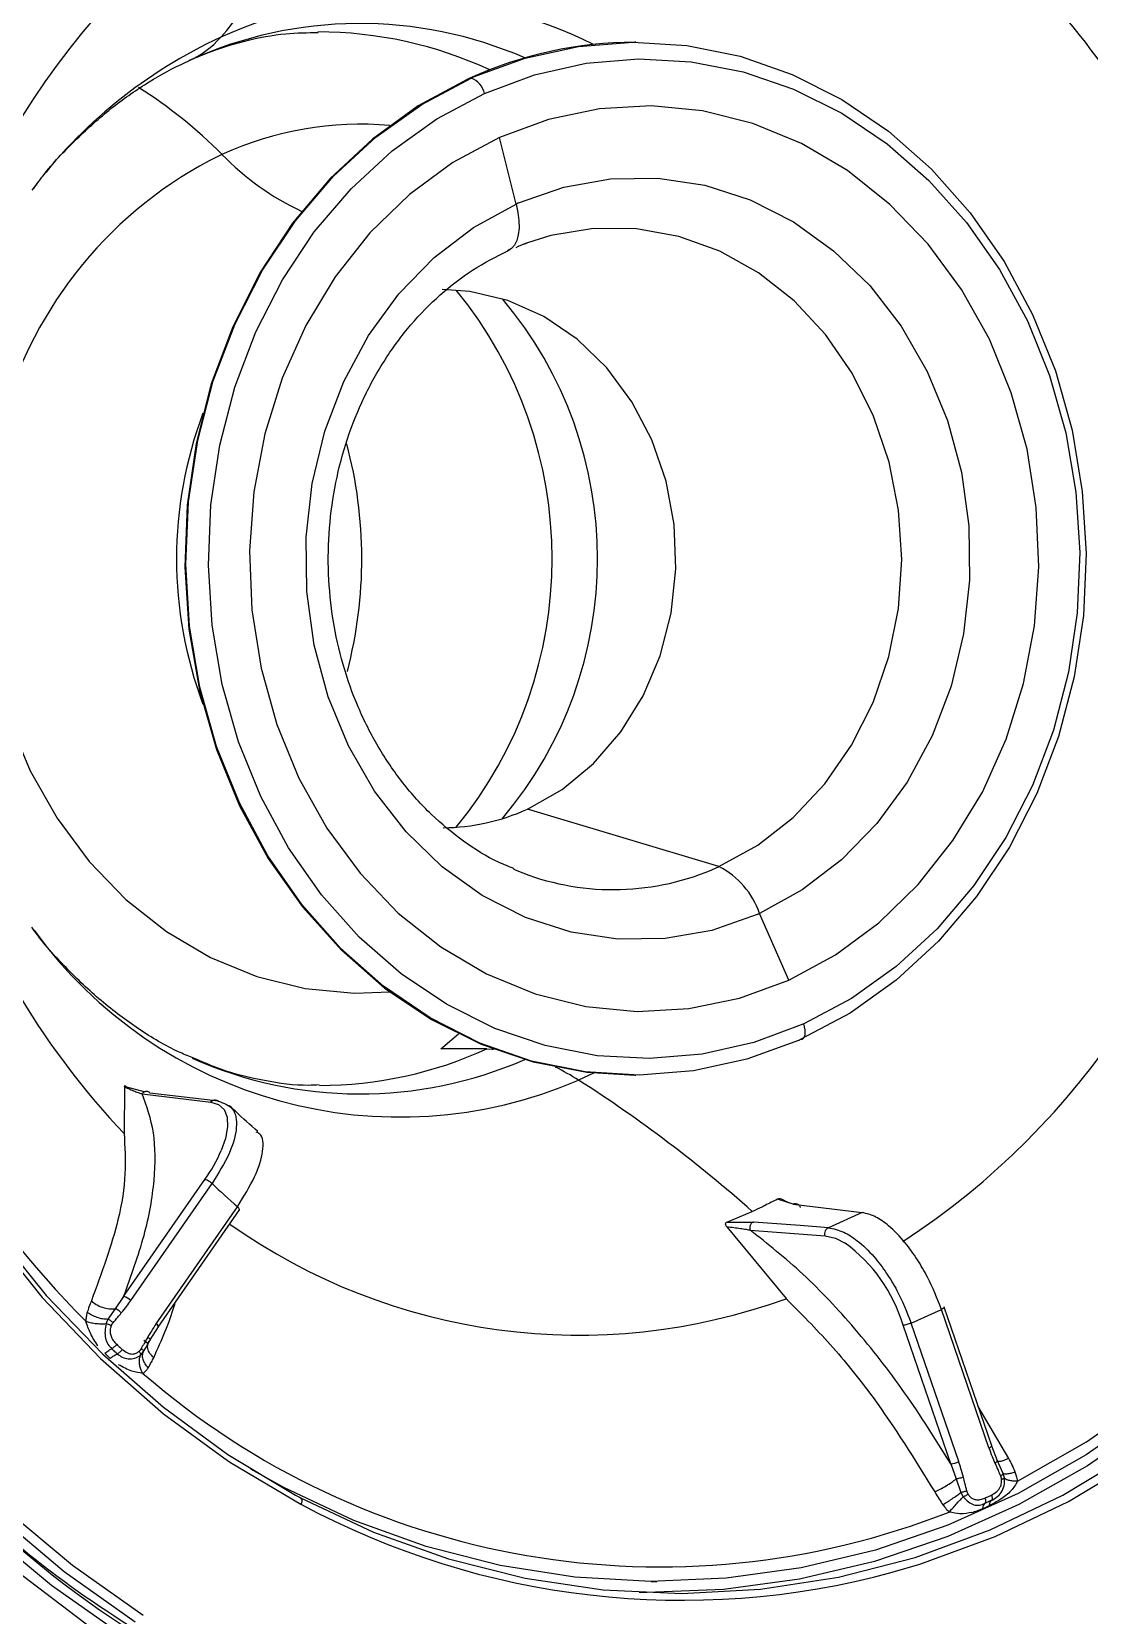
# Model space of a CAD drawing. Extents: x 939 to 1039, y 781 to 934.
# Drawn here: x 968.576 to 970.591, y 824.452 to 827.47 of the extents above; entities that cross this region are included whole.
import ezdxf

# ---------------------------------------------------------------- set-up
doc = ezdxf.new("R2010")
doc.units = 0
doc.header["$MEASUREMENT"] = 0
doc.layers.add('1', color=4, linetype='Continuous')

# ---------------------------------------------------------------- blocks, each defined once
blk = doc.blocks.new('Envoy')
at = {"layer": '1', "color": 3, "linetype": 'Continuous', "lineweight": 25}
for p, q in [((31.0736, 28.2753), (31.0715, 28.2753)), ((30.7593, 28.2069), (30.7572, 28.2069)), ((30.8453, 27.967), (30.8135, 28.0941)), ((30.8669, 27.8932), (30.8579, 27.8899)), ((31.2317, 26.7043), (30.8666, 26.8139)), ((30.8403, 26.6993), (30.8579, 26.6923)), ((29.9263, 26.5831), (29.9219, 26.5889)), ((31.3647, 26.4881), (31.3093, 26.6151)), ((30.7895, 26.357), (30.7016, 26.357)), ((30.9929, 26.311), (30.9642, 26.2974)), ((31.0715, 26.3068), (31.0736, 26.3068)), ((30.0985, 26.2845), (30.0979, 26.1955)), ((30.1025, 26.2844), (30.1379, 26.2753)), ((30.1324, 26.2713), (30.2632, 26.2555)), ((30.2781, 26.2571), (30.1473, 26.2729)), ((30.0972, 25.8848), (30.2519, 26.1079)), ((30.1109, 25.8775), (30.2656, 26.1005)), ((30.1592, 25.8333), (30.3139, 26.0563)), ((30.1631, 25.8266), (30.3183, 26.0502)), ((31.2465, 26.0267), (31.2953, 26.0472)), ((31.3733, 26.0612), (31.3431, 26.0703)), ((31.3666, 26.0632), (31.3566, 26.0674)), ((31.3733, 26.0612), (31.5049, 26.0452)), ((31.5049, 26.0452), (31.4405, 26.0162)), ((31.2465, 26.0267), (31.2702, 26.0269)), ((31.2469, 26.0179), (31.3596, 25.881)), ((31.2702, 26.0269), (31.2974, 26.027)), ((31.3866, 26.0203), (31.2974, 26.027)), ((31.4405, 26.0162), (31.3866, 26.0203)), ((31.2911, 26.0116), (31.4342, 26.0007)), ((30.0972, 25.8848), (30.0812, 25.8617)), ((31.7517, 25.6003), (31.661, 25.8645)), ((30.0812, 25.8617), (30.0673, 25.8421)), ((31.5982, 25.8346), (31.6557, 25.8606)), ((31.6888, 25.5705), (31.5982, 25.8346)), ((31.7463, 25.5965), (31.6557, 25.8606)), ((30.1476, 25.8024), (30.1633, 25.8272)), ((31.6736, 25.5662), (31.5829, 25.8303)), ((30.1295, 25.7734), (30.1351, 25.7802)), ((30.1351, 25.7802), (30.1393, 25.7875)), ((30.1433, 25.7953), (30.1358, 25.8013)), ((30.1393, 25.7875), (30.1472, 25.8014)), ((30.134, 25.7386), (30.1308, 25.7449)), ((31.7842, 25.5765), (31.7259, 25.6755)), ((31.7627, 25.5717), (31.7517, 25.6)), ((31.6736, 25.5662), (31.6837, 25.5374)), ((31.7733, 25.548), (31.7622, 25.5729)), ((31.6837, 25.5374), (31.6926, 25.5115)), ((31.7759, 25.5389), (31.7733, 25.548)), ((31.7757, 25.5467), (31.7733, 25.548)), ((31.7754, 25.5468), (31.7741, 25.5457)), ((31.6926, 25.5115), (31.6974, 25.5034)), ((31.1023, 25.3423), (31.1133, 25.3423))]:
    blk.add_line(p, q, dxfattribs=at)
at = {"layer": '1', "color": 3, "linetype": 'Continuous', "lineweight": 25, "flags": 128}
for points in [[(29.7034, 28.3445), (29.6308, 28.1997), (29.5693, 28.0483), (29.5191, 27.8915), (29.4807, 27.7303), (29.4543, 27.5661), (29.4401, 27.3998), (29.4382, 27.2328), (29.4487, 27.0662), (29.4714, 26.9012), (29.5062, 26.739), (29.5529, 26.5807), (29.6111, 26.4276), (29.6803, 26.2807), (29.7602, 26.141), (29.8501, 26.0095), (29.9493, 25.8873), (30.0572, 25.7751), (30.173, 25.6739), (30.2959, 25.5842), (30.4249, 25.5068)], [(32.0591, 25.649), (31.9343, 25.5626), (31.8036, 25.4887), (31.6678, 25.4277), (31.5281, 25.3802), (31.3853, 25.3464), (31.2405, 25.3267), (31.0948, 25.3211), (31.0799, 25.3213)], [(29.2251, 28.2821), (29.1646, 28.1134), (29.1155, 27.94), (29.0781, 27.7627), (29.0527, 27.5827), (29.0393, 27.401), (29.038, 27.2186), (29.0489, 27.0367), (29.0719, 26.8562), (29.1069, 26.6783), (29.1536, 26.504), (29.2118, 26.3343), (29.2811, 26.1702), (29.3611, 26.0126), (29.4514, 25.8625), (29.5515, 25.7208), (29.6607, 25.5882), (29.7784, 25.4657), (29.9039, 25.3538), (30.0366, 25.2532)], [(30.1191, 25.2647), (29.9837, 25.3606), (29.8554, 25.4684), (29.7348, 25.5874), (29.6227, 25.7169), (29.5198, 25.8561), (29.4268, 26.004), (29.3441, 26.1599), (29.2723, 26.3227), (29.2118, 26.4915), (29.1631, 26.6652), (29.1263, 26.8428), (29.1018, 27.0231), (29.0897, 27.205), (29.0901, 27.3875), (29.1029, 27.5693), (29.1281, 27.7495), (29.1655, 27.9269), (29.2149, 28.1003), (29.276, 28.2688)], [(30.1341, 25.2769), (29.9996, 25.3723), (29.8721, 25.4794), (29.7522, 25.5977), (29.6408, 25.7264), (29.5386, 25.8647), (29.446, 26.0118), (29.3638, 26.1668), (29.2925, 26.3286), (29.2324, 26.4964), (29.1839, 26.669), (29.1474, 26.8455), (29.1231, 27.0247), (29.1111, 27.2055), (29.1114, 27.3869), (29.1241, 27.5677), (29.1492, 27.7468), (29.1864, 27.9231), (29.2355, 28.0955), (29.2962, 28.2629)], [(30.7641, 28.2091), (30.8626, 28.2451), (30.9642, 28.2673), (31.0674, 28.2753), (31.1707, 28.269), (31.2725, 28.2485), (31.3715, 28.2141), (31.4661, 28.1663), (31.5551, 28.1058), (31.637, 28.0334), (31.7108, 27.9503), (31.7753, 27.8576), (31.8296, 27.7566), (31.8729, 27.6489), (31.9047, 27.536), (31.9243, 27.4195), (31.9316, 27.3012), (31.9264, 27.1827), (31.9089, 27.0658), (31.8792, 26.9522), (31.8378, 26.8435), (31.7853, 26.7413), (31.7225, 26.6471), (31.6502, 26.5622), (31.5696, 26.4879), (31.4817, 26.4253), (31.388, 26.3753)], [(30.7848, 28.1776), (30.8802, 28.2132), (30.9786, 28.2354), (31.0786, 28.2438), (31.1788, 28.2383), (31.2777, 28.219), (31.3738, 28.1861), (31.4658, 28.1402), (31.5522, 28.0819), (31.632, 28.0121), (31.7038, 27.9318), (31.7666, 27.8421), (31.8196, 27.7444), (31.8619, 27.6401), (31.8929, 27.5307), (31.9122, 27.4178), (31.9196, 27.3031), (31.9148, 27.1882), (31.8979, 27.0747), (31.8693, 26.9645), (31.8293, 26.859), (31.7785, 26.7598), (31.7176, 26.6683), (31.6476, 26.586), (31.5694, 26.5139), (31.4843, 26.4531), (31.3933, 26.4046)], [(30.1607, 25.1987), (30.0968, 25.2379), (29.9597, 25.3342), (29.8295, 25.4424), (29.7071, 25.562), (29.5933, 25.6923), (29.4888, 25.8324), (29.3941, 25.9814), (29.3099, 26.1385), (29.2366, 26.3027), (29.1748, 26.473), (29.1249, 26.6483), (29.087, 26.8275), (29.0616, 27.0096), (29.0486, 27.1934), (29.0482, 27.3779), (29.0604, 27.5618), (29.0852, 27.744), (29.1223, 27.9234), (29.1716, 28.099), (29.2057, 28.199)], [(30.7522, 28.2046), (30.6587, 28.1539), (30.5712, 28.0907), (30.491, 28.0158), (30.4192, 27.9305), (30.3569, 27.8358), (30.305, 27.7332), (30.2642, 27.6242), (30.2351, 27.5104), (30.2182, 27.3934), (30.2136, 27.2749), (30.2216, 27.1566), (30.2419, 27.0403), (30.2742, 26.9276), (30.3181, 26.8202), (30.3729, 26.7197), (30.4379, 26.6274), (30.5121, 26.5448), (30.5944, 26.473), (30.6837, 26.4131), (30.7786, 26.366), (30.8777, 26.3323), (30.9797, 26.3125), (31.0715, 26.3068)], [(31.3832, 26.3731), (31.2847, 26.3371), (31.1831, 26.3149), (31.0799, 26.3069), (30.9766, 26.3132), (30.8748, 26.3337), (30.7758, 26.3681), (30.6812, 26.4159), (30.5922, 26.4764), (30.5103, 26.5487), (30.4365, 26.6319), (30.372, 26.7246), (30.3177, 26.8256), (30.2744, 26.9333), (30.2426, 27.0462), (30.223, 27.1626), (30.2157, 27.281), (30.2209, 27.3995), (30.2384, 27.5164), (30.2681, 27.63), (30.3095, 27.7387), (30.362, 27.8409), (30.4248, 27.9351), (30.4971, 28.02), (30.5777, 28.0943), (30.6656, 28.1569), (30.7593, 28.2069)], [(31.3933, 26.4046), (31.298, 26.369), (31.1996, 26.3468), (31.0995, 26.3384), (30.9994, 26.3439), (30.9005, 26.3632), (30.8044, 26.3961), (30.7124, 26.442), (30.6259, 26.5002), (30.5462, 26.5701), (30.4744, 26.6504), (30.4115, 26.74), (30.3586, 26.8377), (30.3163, 26.9421), (30.2852, 27.0515), (30.2659, 27.1644), (30.2586, 27.2791), (30.2634, 27.394), (30.2802, 27.5074), (30.3089, 27.6177), (30.3489, 27.7232), (30.3997, 27.8224), (30.4605, 27.9139), (30.5305, 27.9962), (30.6087, 28.0683), (30.6939, 28.1291), (30.7848, 28.1776)], [(31.3647, 26.4881), (31.4537, 26.5363), (31.5364, 26.5973), (31.6115, 26.6702), (31.6777, 26.7538), (31.7338, 26.8465), (31.7789, 26.9469), (31.8122, 27.0531), (31.8331, 27.1634), (31.8412, 27.2759), (31.8365, 27.3886), (31.819, 27.4997), (31.789, 27.6072), (31.7471, 27.7093), (31.6939, 27.8043), (31.6303, 27.8904), (31.5575, 27.9664), (31.4766, 28.0307), (31.3892, 28.0824), (31.2965, 28.1206), (31.2004, 28.1445), (31.1023, 28.1539), (31.004, 28.1485), (30.9072, 28.1284), (30.8135, 28.0941)], [(29.5871, 28.1142), (29.5341, 27.9648), (29.4891, 27.7995), (29.4568, 27.6303), (29.4375, 27.4585), (29.4314, 27.2854), (29.4384, 27.1124), (29.4585, 26.9408), (29.4916, 26.7718), (29.5374, 26.6068), (29.5956, 26.447), (29.6657, 26.2936), (29.7472, 26.1478), (29.8394, 26.0107), (29.9417, 25.8833), (30.0533, 25.7667), (30.1734, 25.6616), (30.2879, 25.5777)], [(30.8135, 28.0941), (30.7245, 28.0459), (30.6417, 27.9849), (30.5666, 27.912), (30.5004, 27.8284), (30.4443, 27.7357), (30.3993, 27.6353), (30.366, 27.5291), (30.3451, 27.4188), (30.3369, 27.3063), (30.3416, 27.1936), (30.3591, 27.0825), (30.3891, 26.975), (30.4311, 26.8729), (30.4843, 26.7779), (30.5479, 26.6917), (30.6207, 26.6158), (30.7015, 26.5515), (30.789, 26.4998), (30.8816, 26.4616), (30.9778, 26.4376), (31.0758, 26.4283), (31.1741, 26.4337), (31.2709, 26.4537), (31.3647, 26.4881)], [(30.8499, 27.9691), (30.9361, 27.9993), (31.0252, 28.0151), (31.1153, 28.0162), (31.2047, 28.0027), (31.2914, 27.9747), (31.3739, 27.933), (31.4503, 27.8781), (31.5192, 27.8115), (31.5791, 27.7342), (31.6288, 27.648), (31.6674, 27.5546), (31.6941, 27.4558), (31.7082, 27.3537), (31.7096, 27.2503), (31.6981, 27.1478), (31.6741, 27.0481), (31.638, 26.9534), (31.5905, 26.8655), (31.5326, 26.7862), (31.4655, 26.7172), (31.3906, 26.6598), (31.3093, 26.6151)], [(31.3047, 26.6131), (31.2184, 26.5829), (31.1294, 26.5671), (31.0393, 26.566), (30.9499, 26.5795), (30.8631, 26.6074), (30.7807, 26.6492), (30.7043, 26.704), (30.6354, 26.7707), (30.5755, 26.848), (30.5257, 26.9342), (30.4871, 27.0276), (30.4605, 27.1264), (30.4464, 27.2285), (30.445, 27.3319), (30.4565, 27.4344), (30.4805, 27.5341), (30.5166, 27.6288), (30.5641, 27.7167), (30.6219, 27.796), (30.689, 27.865), (30.764, 27.9224), (30.8453, 27.967)], [(30.8453, 27.967), (30.8487, 27.9508), (30.8505, 27.9354), (30.8507, 27.9211), (30.8493, 27.9084), (30.8464, 27.8975), (30.8419, 27.8886), (30.8361, 27.8821), (30.8289, 27.8779)], [(31.2317, 26.7043), (31.3056, 26.7452), (31.3732, 26.7982), (31.4333, 26.8621), (31.4844, 26.9356), (31.5255, 27.017), (31.5555, 27.1045), (31.5738, 27.1961), (31.5801, 27.2899), (31.5741, 27.3837), (31.5561, 27.4754), (31.5264, 27.563), (31.4856, 27.6446), (31.4347, 27.7183), (31.3749, 27.7825), (31.3074, 27.8358), (31.2337, 27.877), (31.1555, 27.9052), (31.0745, 27.9197), (30.9926, 27.9203), (30.9114, 27.9068), (30.8669, 27.8932)], [(30.8666, 26.8139), (30.9329, 26.8514), (30.9928, 26.9008), (31.0449, 26.9609), (31.0876, 27.0299), (31.1198, 27.1061), (31.1407, 27.1874), (31.1496, 27.2715), (31.1463, 27.3561), (31.1309, 27.4389), (31.1039, 27.5177), (31.0659, 27.5903), (31.018, 27.6548), (30.9615, 27.7093), (30.898, 27.7525), (30.8291, 27.783), (30.7568, 27.8002), (30.704, 27.8039)], [(29.8397, 27.4444), (29.8346, 27.4092), (29.8273, 27.3015), (29.8323, 27.1936), (29.8494, 27.0874), (29.8785, 26.9847), (29.919, 26.8871), (29.9702, 26.7964), (30.0313, 26.7142), (30.1011, 26.6418), (30.1786, 26.5804), (30.2625, 26.5311), (30.3511, 26.4948), (30.4432, 26.472), (30.5371, 26.4632), (30.6044, 26.4655)], [(32.7896, 26.9744), (32.7715, 26.8672), (32.7342, 26.7074), (32.6852, 26.5518), (32.6249, 26.4016), (32.5537, 26.2577), (32.4721, 26.1213), (32.3807, 25.9933), (32.2802, 25.8747), (32.1713, 25.7663), (32.0547, 25.6689), (31.9314, 25.5831), (31.8022, 25.5097), (31.668, 25.4491), (31.5299, 25.4018), (31.3887, 25.368), (31.2455, 25.3482), (31.1014, 25.3423), (30.9574, 25.3505), (30.8145, 25.3727), (30.6738, 25.4086), (30.5362, 25.4582), (30.4027, 25.5209), (30.3397, 25.5561)], [(31.8009, 25.5332), (31.9323, 25.608), (32.0575, 25.6957), (32.1755, 25.7956), (32.2855, 25.907), (32.3865, 26.029), (32.4779, 26.1606), (32.5589, 26.3009), (32.6289, 26.4488), (32.6873, 26.6031), (32.7338, 26.7628), (32.7679, 26.9264)], [(30.4344, 25.5017), (30.5731, 25.4363), (30.7162, 25.3851), (30.8627, 25.3483), (31.0114, 25.3264), (31.1612, 25.3193), (31.311, 25.3273), (31.4596, 25.3503), (31.6059, 25.388), (31.7488, 25.4402), (31.8872, 25.5065), (32.02, 25.5863), (32.1462, 25.6792), (32.2649, 25.7843), (32.3752, 25.9008), (32.4762, 26.028), (32.5671, 26.1648), (32.6473, 26.3101), (32.7162, 26.4629)], [(31.5619, 25.3596), (31.6146, 25.375), (31.7585, 25.4275), (31.8978, 25.4943), (32.0315, 25.5747), (32.1586, 25.6681), (32.2781, 25.774), (32.3892, 25.8913), (32.4908, 26.0194), (32.5824, 26.1571), (32.6632, 26.3034), (32.7325, 26.4573)], [(30.7016, 26.357), (30.7058, 26.36), (30.7353, 26.3856)], [(31.388, 26.3753), (31.3908, 26.3758), (31.3931, 26.3775), (31.3948, 26.3802), (31.3959, 26.3839), (31.3963, 26.3883), (31.396, 26.3934), (31.395, 26.3989), (31.3933, 26.4046)], [(30.7895, 26.357), (30.7995, 26.3567), (30.8023, 26.3566)], [(30.2632, 26.2555), (30.278, 26.2509), (30.2885, 26.2412), (30.2944, 26.2269), (30.2953, 26.2084), (30.2912, 26.1865), (30.2832, 26.1635)], [(31.4342, 26.0008), (31.4536, 25.9963), (31.4722, 25.987)], [(30.2879, 25.5777), (30.3009, 25.569), (30.4351, 25.4895)]]:
    blk.add_lwpolyline(points, dxfattribs=at)
at = {"layer": '1', "color": 3, "linetype": 'Continuous', "lineweight": 25}
for centre, radius, start, end in [((31.146, 27.3648), 1.4611, 119.8788, 170.4186), ((29.5634, 28.9176), 0.9577, 318.6381, 335.3411), ((30.6233, 27.5347), 0.824, 63.3555, 114.4591), ((30.7366, 27.3506), 1.5098, 18.6545, 41.3164), ((30.5476, 27.5252), 0.7858, 66.4393, 114.4897), ((30.68, 27.4245), 0.9478, 114.8172, 143.109), ((30.1483, 28.4031), 0.1787, 294.3154, 318.5201), ((30.467, 27.5149), 0.7801, 65.1475, 89.9623), ((31.0725, 27.5147), 0.7607, 90.0745, 114.4885), ((29.6237, 27.4016), 0.9341, 44.9604, 57.4931), ((31.072, 27.5096), 0.7651, 114.2965, 114.7118), ((31.0652, 27.5305), 0.7423, 113.9246, 114.3303), ((30.7459, 28.1695), 0.0397, 11.7603, 70.2732), ((30.5493, 27.4813), 0.6378, 85.0432, 114.5187), ((30.6363, 27.3433), 0.7999, 116.5133, 164.5138), ((30.5727, 27.4239), 0.6997, 114.3154, 114.8013), ((30.6589, 28.425), 0.5217, 224.1573, 244.7722), ((31.0809, 27.4455), 0.5723, 113.7993, 114.3063), ((31.022, 27.451), 0.4685, 113.7993, 114.3369), ((30.1052, 27.2911), 0.8086, 320.7317, 39.2683), ((30.2331, 27.2911), 0.7672, 319.804, 40.196), ((30.9881, 27.2911), 0.7901, 159.4586, 200.5414), ((29.6999, 27.2911), 0.8512, 345.3918, 14.8822), ((30.7803, 27.2186), 1.4672, 303.1396, 350.4853), ((30.7024, 27.1745), 0.3962, 270.583, 294.4933), ((31.1888, 27.2284), 1.5023, 198.6229, 223.4386), ((31.0304, 27.1455), 0.485, 249.1593, 294.006), ((31, 27.218), 0.5635, 293.8306, 294.2776), ((31.1603, 26.5639), 0.1575, 18.9909, 63.0445), ((31.0303, 27.2335), 0.6784, 293.8511, 294.2788), ((31.4038, 27.2057), 1.942, 198.5848, 224.7652), ((30.6234, 27.0875), 0.8604, 215.8904, 293.337), ((30.4679, 27.0631), 0.7759, 270.1761, 294.4885), ((31.0678, 27.0842), 0.7778, 293.9169, 294.3041), ((30.5476, 27.0569), 0.7857, 245.9674, 293.5608), ((30.6991, 25.8789), 0.4954, 57.6482, 63.4959), ((29.5475, 24.0785), 2.6326, 48.4029, 57.4435), ((30.0084, 26.2814), 0.299, 324.5243, 336.7801), ((31.2365, 27.1142), 1.4036, 226.2333, 228.907), ((30.9654, 26.9645), 1.153, 234.7241, 289.9913), ((31.2918, 25.7421), 0.3042, 16.856, 53.6292), ((30.0917, 25.8581), 0.0273, 45.2115, 78.3148), ((30.1575, 25.8279), 0.00562, 343.1879, 72.472), ((31.1858, 26.9976), 1.6598, 227.3439, 227.8415), ((31.1201, 26.873), 1.5031, 229.0002, 291.4917), ((31.7446, 25.6046), 0.00831, 282.0173, 328.8949), ((31.6682, 25.6142), 0.0483, 276.4553, 295.286), ((31.3216, 27.1708), 1.8902, 241.6824, 242.0074), ((30.4295, 25.4953), 0.00804, 313.5672, 52.8618), ((31.1612, 26.8363), 1.5301, 241.6689, 285.1824), ((31.1301, 26.8362), 1.4838, 294.0359, 294.5726), ((31.0979, 26.7964), 1.8359, 228.2393, 283.4704), ((31.1747, 26.9256), 2.2717, 224.8446, 241.8685)]:
    blk.add_arc(centre, radius, start, end, dxfattribs=at)
for points, knots in [([(30.1297, 24.9435), (30.042, 24.9948), (29.8665, 25.0973), (29.6284, 25.2995), (29.4139, 25.5328), (29.2281, 25.7971), (29.0739, 26.0866), (28.954, 26.3968), (28.8704, 26.7224), (28.8246, 27.0576), (28.8172, 27.3969), (28.8491, 27.7341), (28.9166, 28.065), (28.9925, 28.2734), (29.0304, 28.3777)], [0, 0, 0, 0, 0.083333, 0.166667, 0.25, 0.333334, 0.416667, 0.5, 0.583333, 0.666667, 0.75, 0.833333, 0.916667, 1, 1, 1, 1]), ([(30.2228, 28.2407), (30.2323, 28.2448), (30.2675, 28.2601), (30.329, 28.2792), (30.401, 28.2932), (30.4474, 28.2937), (30.4679, 28.2939)], [0, 0, 0, 0, 0.1164647, 0.4277754, 0.7480342, 1, 1, 1, 1]), ([(29.9258, 27.9969), (29.9317, 28.005), (29.9562, 28.0387), (30.0043, 28.0891), (30.0689, 28.1476), (30.137, 28.196), (30.1887, 28.2249), (30.2174, 28.2382), (30.2228, 28.2407)], [0, 0, 0, 0, 0.068052, 0.282493, 0.500318, 0.722858, 0.947885, 1, 1, 1, 1]), ([(29.2223, 28.1921), (29.1924, 28.1014), (29.1327, 27.92), (29.0814, 27.6342), (29.0593, 27.3442), (29.0695, 27.053), (29.1111, 26.7656), (29.1836, 26.4864), (29.2859, 26.2197), (29.4163, 25.9697), (29.5728, 25.7402), (29.7532, 25.5354), (29.9535, 25.3556), (30.1014, 25.2617), (30.1754, 25.2147)], [0, 0, 0, 0, 0.083334, 0.166667, 0.25, 0.333333, 0.416667, 0.5, 0.583333, 0.666667, 0.75, 0.833333, 0.916666, 1, 1, 1, 1]), ([(30.845, 27.8844), (30.8512, 27.8873), (30.8582, 27.8906), (30.8656, 27.8926), (30.8665, 27.8928)], [0, 0, 0, 0, 0.874109, 1, 1, 1, 1]), ([(30.8416, 26.7004), (30.8316, 26.7043), (30.798, 26.7172), (30.7444, 26.7514), (30.6828, 26.802), (30.6281, 26.8627), (30.5811, 26.9316), (30.5428, 27.0075), (30.5138, 27.0889), (30.4948, 27.1742), (30.4861, 27.2617), (30.4878, 27.3498), (30.5, 27.4366), (30.5222, 27.5204), (30.5541, 27.5997), (30.5949, 27.6728), (30.6437, 27.7385), (30.6997, 27.7954), (30.7619, 27.8438), (30.8073, 27.8668), (30.8304, 27.8785)], [0, 0, 0, 0, 0.024914, 0.083668, 0.141957, 0.199823, 0.257349, 0.314628, 0.371734, 0.428723, 0.485633, 0.542488, 0.599305, 0.656099, 0.712891, 0.769716, 0.826627, 0.883697, 0.941025, 1, 1, 1, 1]), ([(30.2275, 26.3408), (30.219, 26.3441), (30.185, 26.3576), (30.1267, 26.393), (30.0545, 26.446), (29.9877, 26.5102), (29.945, 26.5565), (29.926, 26.5835), (29.9259, 26.5836)], [0, 0, 0, 0, 0.0810992, 0.3241105, 0.5565339, 0.7808841, 0.99936, 1, 1, 1, 1]), ([(30.4699, 26.2882), (30.4632, 26.2879), (30.4286, 26.2861), (30.3663, 26.2953), (30.2921, 26.3123), (30.2458, 26.3327), (30.2275, 26.3408)], [0, 0, 0, 0, 0.08359, 0.431474, 0.775143, 1, 1, 1, 1]), ([(30.1025, 26.2844), (30.1021, 26.2847), (30.1014, 26.2854), (30.1005, 26.2861), (30.0998, 26.2865), (30.0989, 26.2867), (30.0984, 26.2862), (30.0984, 26.2851), (30.0985, 26.2845)], [0, 0, 0, 0, 0.102324, 0.201446, 0.30497, 0.419805, 0.68017, 1, 1, 1, 1]), ([(30.0972, 25.8848), (30.1115, 25.9244), (30.1402, 26.0036), (30.158, 26.1084), (30.1582, 26.2008), (30.141, 26.2478), (30.1324, 26.2713)], [0, 0, 0, 0, 0.249992, 0.5, 0.75001, 1, 1, 1, 1]), ([(30.0985, 26.2845), (30.1053, 26.2815), (30.1152, 26.2773), (30.1251, 26.2737), (30.1292, 26.2723), (30.131, 26.2718), (30.1318, 26.2715), (30.1321, 26.2714), (30.1323, 26.2714), (30.1323, 26.2713), (30.1324, 26.2713), (30.1324, 26.2713), (30.1324, 26.2713)], [0, 0, 0, 0, 0.560595, 0.806875, 0.915087, 0.962657, 0.98357, 0.992783, 0.996823, 0.998578, 0.999365, 1, 1, 1, 1]), ([(30.1473, 26.2729), (30.1467, 26.2734), (30.1457, 26.2744), (30.1438, 26.2753), (30.1417, 26.2758), (30.1396, 26.2758), (30.1376, 26.2753), (30.1356, 26.2744), (30.1338, 26.2731), (30.1329, 26.2719), (30.1324, 26.2713)], [0, 0, 0, 0, 0.12498, 0.249974, 0.374987, 0.500006, 0.624926, 0.749981, 0.874922, 1, 1, 1, 1]), ([(30.2632, 26.2555), (30.2642, 26.2566), (30.2663, 26.2588), (30.2704, 26.2601), (30.2747, 26.2597), (30.2769, 26.258), (30.2781, 26.2571)], [0, 0, 0, 0, 0.250012, 0.499977, 0.74999, 1, 1, 1, 1]), ([(30.2781, 26.2571), (30.2884, 26.2536), (30.309, 26.2464), (30.3151, 26.2096), (30.3021, 26.1591), (30.2777, 26.1201), (30.2656, 26.1005)], [0, 0, 0, 0, 0.249606, 0.500024, 0.750009, 1, 1, 1, 1]), ([(30.3531, 26.1993), (30.3386, 26.2121), (30.3204, 26.2281), (30.3028, 26.2451), (30.2991, 26.2486)], [0, 0, 0, 0, 0.793439, 1, 1, 1, 1]), ([(33.1234, 26.2045), (33.0787, 26.1039), (32.9893, 25.9026), (32.813, 25.6294), (32.6096, 25.3833), (32.3793, 25.1703), (32.1269, 24.9934), (31.8564, 24.8558), (31.5727, 24.7599), (31.2805, 24.7074), (30.9847, 24.6989), (30.6908, 24.7354), (30.4023, 24.8129), (30.2206, 24.8999), (30.1297, 24.9435)], [0, 0, 0, 0, 0.083333, 0.166667, 0.25, 0.333333, 0.416667, 0.5, 0.583333, 0.666667, 0.75, 0.833333, 0.916667, 1, 1, 1, 1]), ([(30.3139, 26.0563), (30.3262, 26.0759), (30.3507, 26.115), (30.3642, 26.1633), (30.3635, 26.1927), (30.3523, 26.1973), (30.3499, 26.1983)], [0, 0, 0, 0, 0.3044484, 0.6099224, 0.9154109, 1, 1, 1, 1]), ([(30.0979, 26.1955), (30.0995, 26.1706), (30.1027, 26.121), (30.087, 26.0164), (30.0551, 25.9298), (30.0357, 25.8769)], [0, 0, 0, 0, 0.280162, 0.560319, 1, 1, 1, 1]), ([(30.2656, 26.1005), (30.2645, 26.1015), (30.2622, 26.1034), (30.2583, 26.1058), (30.2546, 26.1075), (30.2528, 26.1077), (30.2519, 26.1079)], [0, 0, 0, 0, 0.2500213, 0.4998893, 0.7499822, 1, 1, 1, 1]), ([(30.3163, 26.049), (30.3169, 26.0491), (30.3181, 26.0494), (30.3181, 26.0511), (30.3168, 26.0535), (30.3149, 26.0554), (30.3139, 26.0563)], [0, 0, 0, 0, 0.249963, 0.500023, 0.750024, 1, 1, 1, 1]), ([(31.3431, 26.0703), (31.3354, 26.0665), (31.3276, 26.0627), (31.3197, 26.0586), (31.3197, 26.0586), (31.3197, 26.0586), (31.3195, 26.0585), (31.319, 26.0583), (31.317, 26.0573), (31.3091, 26.0535), (31.3014, 26.05), (31.2953, 26.0472)], [0, 0, 0, 0, 0.493112, 0.493208, 0.493321, 0.493822, 0.495489, 0.501782, 0.52606, 0.621532, 1, 1, 1, 1]), ([(31.3566, 26.0674), (31.3553, 26.0683), (31.353, 26.0698), (31.3492, 26.0711), (31.3457, 26.0713), (31.344, 26.0706), (31.3431, 26.0703)], [0, 0, 0, 0, 0.353617, 0.63721, 0.821673, 1, 1, 1, 1]), ([(31.3733, 26.0612), (31.3739, 26.0615), (31.3752, 26.0621), (31.3773, 26.0623), (31.3794, 26.0621), (31.3814, 26.0614), (31.3832, 26.0603), (31.3847, 26.0587), (31.386, 26.0569), (31.3865, 26.0555), (31.3868, 26.0547)], [0, 0, 0, 0, 0.124996, 0.250037, 0.374993, 0.500048, 0.62499, 0.750033, 0.875062, 1, 1, 1, 1]), ([(31.6557, 25.8606), (31.6475, 25.8815), (31.6344, 25.9146), (31.6096, 25.9568), (31.5847, 25.9914), (31.5575, 26.0193), (31.5292, 26.0392), (31.5134, 26.0431), (31.5049, 26.0452)], [0, 0, 0, 0, 0.224688, 0.35607, 0.499857, 0.686811, 0.832626, 1, 1, 1, 1]), ([(31.2465, 26.0267), (31.2461, 26.0265), (31.2452, 26.026), (31.2443, 26.0251), (31.2439, 26.0241), (31.2439, 26.0225), (31.2448, 26.0204), (31.2462, 26.0188), (31.2469, 26.0179)], [0, 0, 0, 0, 0.112632, 0.225951, 0.332737, 0.451171, 0.700686, 1, 1, 1, 1]), ([(31.2469, 26.0179), (31.2558, 26.0171), (31.2686, 26.0158), (31.2815, 26.0136), (31.287, 26.0125), (31.2893, 26.012), (31.2903, 26.0118), (31.2908, 26.0117), (31.291, 26.0116), (31.2911, 26.0116), (31.2911, 26.0116), (31.2911, 26.0116)], [0, 0, 0, 0, 0.560574, 0.806875, 0.915083, 0.962643, 0.983563, 0.992771, 0.996841, 0.998614, 1, 1, 1, 1]), ([(31.2974, 26.027), (31.2968, 26.0267), (31.2955, 26.0261), (31.2939, 26.0247), (31.2925, 26.0229), (31.2915, 26.0208), (31.2908, 26.0186), (31.2905, 26.0162), (31.2906, 26.0138), (31.2909, 26.0123), (31.2911, 26.0116)], [0, 0, 0, 0, 0.1249451, 0.2499906, 0.3749875, 0.5000072, 0.6249934, 0.7500113, 0.8750281, 1, 1, 1, 1]), ([(31.4342, 26.0007), (31.4339, 26.0023), (31.4333, 26.0053), (31.4344, 26.0101), (31.4368, 26.014), (31.4393, 26.0155), (31.4405, 26.0162)], [0, 0, 0, 0, 0.250005, 0.500006, 0.74999, 1, 1, 1, 1]), ([(31.4405, 26.0162), (31.4501, 26.0142), (31.4677, 26.0106), (31.4977, 25.991), (31.5256, 25.9642), (31.551, 25.9308), (31.5767, 25.889), (31.5898, 25.8557), (31.5982, 25.8346)], [0, 0, 0, 0, 0.1768477, 0.3202928, 0.5001563, 0.642473, 0.7733643, 1, 1, 1, 1]), ([(31.6736, 25.5662), (31.6448, 25.6123), (31.5872, 25.7047), (31.4915, 25.8258), (31.3921, 25.9319), (31.3248, 25.985), (31.2911, 26.0116)], [0, 0, 0, 0, 0.24999, 0.500002, 0.750009, 1, 1, 1, 1]), ([(30.0357, 25.8769), (30.0341, 25.873), (30.0313, 25.8661), (30.0289, 25.8586), (30.0279, 25.8554)], [0, 0, 0, 0, 0.559404, 1, 1, 1, 1]), ([(30.0357, 25.8769), (30.0387, 25.8745), (30.0448, 25.8695), (30.0568, 25.8641), (30.0697, 25.8609), (30.0774, 25.8615), (30.0812, 25.8617)], [0, 0, 0, 0, 0.233434, 0.486576, 0.74699, 1, 1, 1, 1]), ([(30.0927, 25.8538), (30.0962, 25.8581), (30.1025, 25.8657), (30.1083, 25.8739), (30.1109, 25.8775)], [0, 0, 0, 0, 0.559958, 1, 1, 1, 1]), ([(30.1544, 25.7685), (30.1696, 25.8024), (30.1859, 25.8389), (30.1948, 25.8709), (30.1955, 25.8732)], [0, 0, 0, 0, 0.929677, 1, 1, 1, 1]), ([(31.3596, 25.881), (31.3879, 25.8527), (31.4445, 25.7961), (31.5421, 25.6755), (31.6048, 25.5745), (31.643, 25.5127)], [0, 0, 0, 0, 0.280164, 0.56032, 1, 1, 1, 1]), ([(31.6596, 25.8649), (31.6602, 25.8648), (31.6613, 25.8647), (31.661, 25.8637), (31.6591, 25.8623), (31.6568, 25.8611), (31.6557, 25.8606)], [0, 0, 0, 0, 0.249986, 0.500031, 0.750053, 1, 1, 1, 1]), ([(30.0279, 25.8554), (30.027, 25.8523), (30.0256, 25.8469), (30.0251, 25.8408), (30.025, 25.8382)], [0, 0, 0, 0, 0.559045, 1, 1, 1, 1]), ([(30.0478, 25.7914), (30.0428, 25.799), (30.0336, 25.813), (30.0277, 25.8303), (30.025, 25.8382)], [0, 0, 0, 0, 0.548836, 1, 1, 1, 1]), ([(30.025, 25.8382), (30.0276, 25.8373), (30.0331, 25.8354), (30.0431, 25.8337), (30.0537, 25.8329), (30.0604, 25.8332), (30.0638, 25.8334)], [0, 0, 0, 0, 0.241744, 0.494699, 0.750466, 1, 1, 1, 1]), ([(30.0279, 25.8554), (30.0305, 25.8535), (30.036, 25.8498), (30.0461, 25.8455), (30.057, 25.8426), (30.0639, 25.8423), (30.0673, 25.8421)], [0, 0, 0, 0, 0.240042, 0.493095, 0.749808, 1, 1, 1, 1]), ([(30.0673, 25.8421), (30.0665, 25.8406), (30.0651, 25.8378), (30.0642, 25.8347), (30.0638, 25.8334)], [0, 0, 0, 0, 0.564921, 1, 1, 1, 1]), ([(30.0772, 25.8349), (30.0764, 25.8357), (30.075, 25.8371), (30.0724, 25.8392), (30.0698, 25.8409), (30.0681, 25.8417), (30.0673, 25.8421)], [0, 0, 0, 0, 0.245352, 0.499968, 0.754626, 1, 1, 1, 1]), ([(30.0735, 25.829), (30.074, 25.8301), (30.0751, 25.8323), (30.0765, 25.8341), (30.0772, 25.8349)], [0, 0, 0, 0, 0.560008, 1, 1, 1, 1]), ([(30.0772, 25.8349), (30.08, 25.8385), (30.0852, 25.8448), (30.0904, 25.851), (30.0927, 25.8538)], [0, 0, 0, 0, 0.560018, 1, 1, 1, 1]), ([(30.0927, 25.8538), (30.0918, 25.8546), (30.0901, 25.8564), (30.087, 25.8589), (30.0838, 25.8608), (30.082, 25.8614), (30.0812, 25.8617)], [0, 0, 0, 0, 0.243112, 0.499958, 0.756857, 1, 1, 1, 1]), ([(31.5982, 25.8346), (31.5968, 25.8341), (31.5942, 25.833), (31.5898, 25.8316), (31.5857, 25.8306), (31.5839, 25.8304), (31.5829, 25.8303)], [0, 0, 0, 0, 0.2499559, 0.4999734, 0.749987, 1, 1, 1, 1]), ([(30.0638, 25.8334), (30.0629, 25.8287), (30.0611, 25.8196), (30.0621, 25.8058), (30.0665, 25.794), (30.0719, 25.7883), (30.0744, 25.7855)], [0, 0, 0, 0, 0.269368, 0.526296, 0.7705, 1, 1, 1, 1]), ([(30.0735, 25.829), (30.0727, 25.8294), (30.0712, 25.8302), (30.0687, 25.8315), (30.0662, 25.8326), (30.0645, 25.8331), (30.0638, 25.8334)], [0, 0, 0, 0, 0.246595, 0.499956, 0.75334, 1, 1, 1, 1]), ([(30.0735, 25.829), (30.0728, 25.8271), (30.0714, 25.8232), (30.0713, 25.8165), (30.073, 25.8089), (30.0772, 25.8009), (30.0816, 25.7964), (30.0839, 25.794)], [0, 0, 0, 0, 0.149483, 0.312802, 0.494668, 0.732636, 1, 1, 1, 1]), ([(30.1432, 25.8076), (30.1408, 25.8036), (30.1367, 25.7964), (30.1325, 25.7892), (30.1307, 25.7861)], [0, 0, 0, 0, 0.560003, 1, 1, 1, 1]), ([(30.1592, 25.8333), (30.1561, 25.8286), (30.1505, 25.8203), (30.1454, 25.8115), (30.1432, 25.8076)], [0, 0, 0, 0, 0.559999, 1, 1, 1, 1]), ([(30.1432, 25.8076), (30.144, 25.807), (30.1458, 25.8055), (30.1474, 25.8036), (30.148, 25.8021), (30.1474, 25.8017), (30.1472, 25.8014)], [0, 0, 0, 0, 0.243191, 0.500028, 0.756852, 1, 1, 1, 1]), ([(30.0612, 25.7769), (30.0637, 25.7789), (30.0683, 25.7824), (30.0726, 25.7846), (30.0744, 25.7855)], [0, 0, 0, 0, 0.560791, 1, 1, 1, 1]), ([(30.0718, 25.7672), (30.0741, 25.769), (30.0786, 25.7726), (30.0829, 25.7748), (30.085, 25.7759)], [0, 0, 0, 0, 0.49715, 1, 1, 1, 1]), ([(30.0839, 25.794), (30.0832, 25.7931), (30.0819, 25.7913), (30.0794, 25.7889), (30.0768, 25.7868), (30.0752, 25.786), (30.0744, 25.7855)], [0, 0, 0, 0, 0.244672, 0.499965, 0.755355, 1, 1, 1, 1]), ([(30.085, 25.7759), (30.0831, 25.7777), (30.0795, 25.7809), (30.076, 25.7841), (30.0744, 25.7855)], [0, 0, 0, 0, 0.560006, 1, 1, 1, 1]), ([(30.0839, 25.794), (30.0858, 25.7922), (30.0893, 25.789), (30.0929, 25.7858), (30.0944, 25.7844)], [0, 0, 0, 0, 0.56009, 1, 1, 1, 1]), ([(30.0944, 25.7844), (30.0938, 25.7835), (30.0924, 25.7817), (30.09, 25.7792), (30.0874, 25.7771), (30.0858, 25.7763), (30.085, 25.7759)], [0, 0, 0, 0, 0.244636, 0.49989, 0.755355, 1, 1, 1, 1]), ([(30.085, 25.7759), (30.0881, 25.7735), (30.0943, 25.7687), (30.1062, 25.7655), (30.1192, 25.7666), (30.126, 25.7711), (30.1295, 25.7734)], [0, 0, 0, 0, 0.2299421, 0.4739036, 0.7309316, 1, 1, 1, 1]), ([(30.0944, 25.7844), (30.0976, 25.7819), (30.1036, 25.7771), (30.1132, 25.7749), (30.121, 25.7764), (30.1247, 25.7792), (30.1264, 25.7806)], [0, 0, 0, 0, 0.333247, 0.622153, 0.82119, 1, 1, 1, 1]), ([(30.1307, 25.7861), (30.13, 25.785), (30.1287, 25.783), (30.1271, 25.7813), (30.1264, 25.7806)], [0, 0, 0, 0, 0.559644, 1, 1, 1, 1]), ([(30.1264, 25.7806), (30.127, 25.7798), (30.1281, 25.7783), (30.1293, 25.7756), (30.1294, 25.7742), (30.1295, 25.7734)], [0, 0, 0, 0, 0.277269, 0.562128, 1, 1, 1, 1]), ([(30.1308, 25.7449), (30.1299, 25.7475), (30.128, 25.7526), (30.127, 25.7603), (30.1273, 25.7674), (30.1287, 25.7714), (30.1295, 25.7734)], [0, 0, 0, 0, 0.247584, 0.500751, 0.753487, 1, 1, 1, 1]), ([(30.1307, 25.7861), (30.1314, 25.7855), (30.1329, 25.7843), (30.1344, 25.7826), (30.1352, 25.7812), (30.1352, 25.7805), (30.1351, 25.7802)], [0, 0, 0, 0, 0.2453, 0.500001, 0.754772, 1, 1, 1, 1]), ([(30.1441, 25.7493), (30.1419, 25.7518), (30.1376, 25.757), (30.1339, 25.7654), (30.1327, 25.7735), (30.1343, 25.778), (30.1351, 25.7802)], [0, 0, 0, 0, 0.240037, 0.493082, 0.749783, 1, 1, 1, 1]), ([(30.1544, 25.7685), (30.1518, 25.7711), (30.1465, 25.7766), (30.1425, 25.7851), (30.143, 25.79), (30.1431, 25.792)], [0, 0, 0, 0, 0.347669, 0.722823, 1, 1, 1, 1]), ([(30.1431, 25.792), (30.1431, 25.7929), (30.1429, 25.7966), (30.1453, 25.7993), (30.1472, 25.8014)], [0, 0, 0, 0, 0.223247, 1, 1, 1, 1]), ([(30.134, 25.7386), (30.127, 25.7396), (30.1115, 25.7418), (30.0961, 25.7504), (30.0876, 25.7551)], [0, 0, 0, 0, 0.449677, 1, 1, 1, 1]), ([(30.134, 25.7386), (30.1361, 25.7403), (30.1399, 25.7433), (30.1428, 25.7475), (30.1441, 25.7493)], [0, 0, 0, 0, 0.562942, 1, 1, 1, 1]), ([(30.1441, 25.7493), (30.1461, 25.7528), (30.1499, 25.759), (30.153, 25.7656), (30.1544, 25.7685)], [0, 0, 0, 0, 0.5590044, 1, 1, 1, 1]), ([(31.7463, 25.5965), (31.7483, 25.591), (31.7518, 25.5813), (31.7559, 25.5718), (31.7577, 25.5677)], [0, 0, 0, 0, 0.5599921, 1, 1, 1, 1]), ([(31.6976, 25.5406), (31.6962, 25.5462), (31.6935, 25.5563), (31.6903, 25.5662), (31.6888, 25.5705)], [0, 0, 0, 0, 0.56002, 1, 1, 1, 1]), ([(31.7577, 25.5677), (31.7586, 25.5683), (31.7605, 25.5694), (31.7622, 25.571), (31.763, 25.5723), (31.7625, 25.5727), (31.7622, 25.5729)], [0, 0, 0, 0, 0.243044, 0.499979, 0.756891, 1, 1, 1, 1]), ([(31.7577, 25.5677), (31.7597, 25.5632), (31.7632, 25.5551), (31.7667, 25.547), (31.7682, 25.5434)], [0, 0, 0, 0, 0.559994, 1, 1, 1, 1]), ([(31.7639, 25.5707), (31.7635, 25.5706), (31.7615, 25.5706), (31.7619, 25.5719), (31.7622, 25.5729)], [0, 0, 0, 0, 0.203942, 1, 1, 1, 1]), ([(31.7842, 25.5765), (31.781, 25.5751), (31.7743, 25.5723), (31.7671, 25.5703), (31.7649, 25.5705), (31.7639, 25.5707)], [0, 0, 0, 0, 0.3436485, 0.7145147, 1, 1, 1, 1]), ([(31.7965, 25.5504), (31.7944, 25.5554), (31.7907, 25.5642), (31.7862, 25.5727), (31.7842, 25.5765)], [0, 0, 0, 0, 0.560666, 1, 1, 1, 1]), ([(31.643, 25.5127), (31.6464, 25.5143), (31.6534, 25.5177), (31.6648, 25.5242), (31.6757, 25.5312), (31.6811, 25.5354), (31.6837, 25.5374)], [0, 0, 0, 0, 0.233471, 0.486598, 0.747003, 1, 1, 1, 1]), ([(31.6976, 25.5406), (31.6965, 25.5402), (31.6942, 25.5395), (31.6903, 25.5386), (31.6866, 25.5378), (31.6847, 25.5376), (31.6837, 25.5374)], [0, 0, 0, 0, 0.243107, 0.500004, 0.756933, 1, 1, 1, 1]), ([(31.7044, 25.5146), (31.7031, 25.5194), (31.7008, 25.5281), (31.6986, 25.5368), (31.6976, 25.5406)], [0, 0, 0, 0, 0.5599836, 1, 1, 1, 1]), ([(31.7511, 25.4965), (31.7544, 25.4983), (31.7613, 25.5019), (31.7703, 25.5114), (31.7764, 25.5243), (31.7761, 25.5339), (31.7759, 25.5389)], [0, 0, 0, 0, 0.228633, 0.471671, 0.729542, 1, 1, 1, 1]), ([(31.7512, 25.5067), (31.7547, 25.5086), (31.7614, 25.5123), (31.7679, 25.5208), (31.7707, 25.5294), (31.7703, 25.5345), (31.7701, 25.5369)], [0, 0, 0, 0, 0.333688, 0.622801, 0.821767, 1, 1, 1, 1]), ([(31.8009, 25.5332), (31.7972, 25.5269), (31.7889, 25.5129), (31.7753, 25.5033), (31.7678, 25.498)], [0, 0, 0, 0, 0.451318, 1, 1, 1, 1]), ([(31.7682, 25.5434), (31.769, 25.5439), (31.7706, 25.5448), (31.7722, 25.5461), (31.7733, 25.5472), (31.7733, 25.5477), (31.7733, 25.548)], [0, 0, 0, 0, 0.245295, 0.499931, 0.754682, 1, 1, 1, 1]), ([(31.7682, 25.5434), (31.7686, 25.5422), (31.7695, 25.5401), (31.7699, 25.5379), (31.7701, 25.5369)], [0, 0, 0, 0, 0.560046, 1, 1, 1, 1]), ([(31.7701, 25.5369), (31.7709, 25.5371), (31.7726, 25.5375), (31.7749, 25.5383), (31.7755, 25.5386), (31.7759, 25.5389)], [0, 0, 0, 0, 0.2772122, 0.5621564, 1, 1, 1, 1]), ([(31.7965, 25.5504), (31.7936, 25.5496), (31.7876, 25.5478), (31.7802, 25.5465), (31.7772, 25.5466), (31.7757, 25.5467)], [0, 0, 0, 0, 0.320382, 0.65782, 1, 1, 1, 1]), ([(31.8009, 25.5332), (31.7979, 25.5333), (31.7917, 25.5333), (31.7842, 25.5345), (31.7784, 25.5363), (31.7767, 25.538), (31.7759, 25.5389)], [0, 0, 0, 0, 0.241789, 0.494692, 0.750442, 1, 1, 1, 1]), ([(31.8009, 25.5332), (31.8004, 25.5365), (31.7995, 25.5423), (31.7974, 25.5479), (31.7965, 25.5504)], [0, 0, 0, 0, 0.560437, 1, 1, 1, 1]), ([(31.643, 25.5127), (31.6458, 25.5081), (31.6507, 25.4997), (31.6562, 25.4917), (31.6586, 25.4881)], [0, 0, 0, 0, 0.559324, 1, 1, 1, 1]), ([(31.6591, 25.4884), (31.6617, 25.4901), (31.6672, 25.4936), (31.6762, 25.4996), (31.6851, 25.5058), (31.6901, 25.5096), (31.6926, 25.5115)], [0, 0, 0, 0, 0.240844, 0.493884, 0.750156, 1, 1, 1, 1]), ([(31.6707, 25.4744), (31.6727, 25.4767), (31.6768, 25.4814), (31.6837, 25.4891), (31.6909, 25.4968), (31.6952, 25.5012), (31.6974, 25.5034)], [0, 0, 0, 0, 0.241785, 0.494675, 0.750394, 1, 1, 1, 1]), ([(31.7044, 25.5146), (31.7035, 25.5143), (31.7016, 25.5136), (31.6985, 25.5128), (31.6954, 25.512), (31.6935, 25.5117), (31.6926, 25.5115)], [0, 0, 0, 0, 0.245411, 0.499986, 0.754628, 1, 1, 1, 1]), ([(31.7068, 25.5083), (31.7061, 25.5079), (31.7047, 25.5069), (31.7022, 25.5055), (31.6997, 25.5043), (31.6981, 25.5037), (31.6974, 25.5034)], [0, 0, 0, 0, 0.246446, 0.499966, 0.753432, 1, 1, 1, 1]), ([(31.6974, 25.5034), (31.7005, 25.4999), (31.7067, 25.4929), (31.7173, 25.4876), (31.7281, 25.4869), (31.7351, 25.4895), (31.7385, 25.4908)], [0, 0, 0, 0, 0.269043, 0.52707, 0.771105, 1, 1, 1, 1]), ([(31.7068, 25.5083), (31.7063, 25.5094), (31.7053, 25.5114), (31.7047, 25.5136), (31.7044, 25.5146)], [0, 0, 0, 0, 0.559914, 1, 1, 1, 1]), ([(31.7068, 25.5083), (31.7079, 25.5067), (31.7101, 25.5033), (31.7151, 25.4998), (31.7218, 25.4976), (31.73, 25.4978), (31.7356, 25.4999), (31.7386, 25.501)], [0, 0, 0, 0, 0.14934, 0.312195, 0.493858, 0.732145, 1, 1, 1, 1]), ([(31.7386, 25.501), (31.741, 25.5021), (31.7452, 25.504), (31.7493, 25.5059), (31.7512, 25.5067)], [0, 0, 0, 0, 0.560023, 1, 1, 1, 1]), ([(31.7512, 25.5067), (31.7515, 25.5056), (31.7522, 25.5034), (31.7524, 25.5004), (31.7521, 25.4979), (31.7514, 25.497), (31.7511, 25.4965)], [0, 0, 0, 0, 0.244327, 0.499987, 0.755643, 1, 1, 1, 1]), ([(31.6586, 25.4881), (31.6587, 25.4882), (31.6588, 25.4883), (31.659, 25.4884), (31.6591, 25.4884)], [0, 0, 0, 0, 0.560982, 1, 1, 1, 1]), ([(31.6586, 25.4881), (31.6606, 25.4854), (31.6643, 25.4805), (31.6688, 25.4763), (31.6707, 25.4744)], [0, 0, 0, 0, 0.558785, 1, 1, 1, 1]), ([(31.7139, 25.4737), (31.7065, 25.4722), (31.693, 25.4695), (31.6777, 25.4729), (31.6707, 25.4744)], [0, 0, 0, 0, 0.547621, 1, 1, 1, 1]), ([(31.7139, 25.4737), (31.7172, 25.4746), (31.724, 25.4766), (31.7309, 25.4795), (31.7345, 25.4811)], [0, 0, 0, 0, 0.481791, 1, 1, 1, 1]), ([(31.7345, 25.4811), (31.7348, 25.4831), (31.7356, 25.4871), (31.7375, 25.4896), (31.7385, 25.4908)], [0, 0, 0, 0, 0.4971398, 1, 1, 1, 1]), ([(31.7386, 25.501), (31.739, 25.5), (31.7396, 25.4978), (31.7398, 25.4948), (31.7395, 25.4923), (31.7388, 25.4913), (31.7385, 25.4908)], [0, 0, 0, 0, 0.244323, 0.500114, 0.755632, 1, 1, 1, 1]), ([(31.7511, 25.4965), (31.7487, 25.4954), (31.7445, 25.4935), (31.7403, 25.4916), (31.7385, 25.4908)], [0, 0, 0, 0, 0.5599952, 1, 1, 1, 1]), ([(31.7678, 25.498), (31.7645, 25.496), (31.7576, 25.4918), (31.7507, 25.4885), (31.7471, 25.4868)], [0, 0, 0, 0, 0.485503, 1, 1, 1, 1]), ([(31.7471, 25.4868), (31.7475, 25.489), (31.7483, 25.4931), (31.7502, 25.4954), (31.7511, 25.4965)], [0, 0, 0, 0, 0.5572151, 1, 1, 1, 1])]:
    blk.add_open_spline(points, degree=3, knots=knots, dxfattribs=at)

msp = doc.modelspace()

# ---------------------------------------------------------------- block references
at = {"layer": '1'}
msp.add_blockref('Envoy', (938.6538, 799.1744), dxfattribs=at)

doc.saveas('drawing.dxf')
